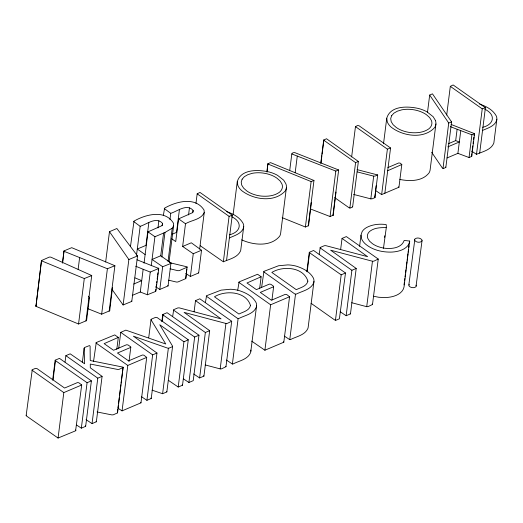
<?xml version="1.0" encoding="UTF-8"?>
<svg xmlns="http://www.w3.org/2000/svg" width="523" height="523" viewBox="0 0 523 523"><rect width="100%" height="100%" fill="white"/><g stroke="black" fill="none" stroke-linecap="round" stroke-linejoin="round"><path stroke-width="0.78" d="M88.439 296.162L89.446 297.868L86.576 320.592L78.548 323.999L35.956 306.334L41.487 260.552L49.306 257.087L50.724 257.107L91.728 275.549L85.988 320.998M35.956 306.334L41.487 260.552M26.15 415.537L32.263 369.722L35.459 368.362L36.911 368.532L64.584 388.046L77.417 382.601L78.868 382.764L81.706 384.993L75.593 430.808L58.066 438.045L26.457 415.981L26.15 415.537L26.523 415.17M62.498 262.853L64.015 250.896L71.716 247.673L114.903 265.71L109.163 311.159M62.564 263.056L64.015 250.896M52.653 380.136L55.17 360.203L59.478 358.373L91.394 380.881L85.654 426.33L81.34 428.16L76.685 425.107M53.058 379.783L55.477 360.648L55.17 360.203M65.061 362.04L65.865 355.66L70.18 353.829L84.589 363.766L84.157 348.102L84.706 347.455L89.433 345.579L90.1 346.102L90.237 360.53L123.114 367.153L117.531 412.889L113.275 414.811L111.942 414.909L97.069 411.974M78.136 269.358L79.62 257.604M58.066 438.045L63.806 392.596L81.706 384.993M78.548 323.999L84.295 278.55L91.728 275.549M82.346 362.459L84.157 348.102M81.34 428.16L87.086 382.712L91.394 380.881M105.659 261.99L109.484 231.689L116.884 228.499L137.536 255.943L131.789 301.392L123.114 304.974L112.033 289.435M93.565 361.256L96.258 342.552L114.753 334.91L118.303 337.413L116.792 349.371M87.419 308.531L101.652 314.186L107.392 268.744L114.903 265.71M86.073 419.636L92.041 423.617L97.781 378.168L102.09 376.338L90.302 367.8L90.283 364.054L117.688 369.46L119.015 369.362L123.271 367.44M101.652 314.186L109.706 310.773L112.504 287.611M92.041 423.617L96.35 421.786L102.09 376.338M123.114 304.974L128.861 259.526L109.484 231.689M130.515 246.209L134.012 221.124C145.557 214.437 165.176 209.2 173.564 223.347L173.61 225.831L169.079 261.709M118.734 348.311L120.748 332.36L125.827 330.131L165.758 343.997L151.049 319.808L151.5 319.095L155.606 317.35L157.063 317.52L188.267 339.754L182.52 385.203L178.212 387.033L168.373 380.326M136.503 255.316L140.164 226.322C146.682 224.334 156.253 216.287 162.503 223.321L162.522 224.674L161.476 225.884L148.009 231.852L144.047 263.2M117.773 409.411L117.531 412.889M117.976 407.822L118.276 405.43M118.479 403.834L119.283 397.454M119.486 395.859L120.395 388.681M120.597 387.092L120.898 384.699M121.101 383.104L121.401 380.711M121.604 379.116L123.01 367.95M118.061 408.286L122.055 410.875L127.795 365.427L146.715 357.399L143.871 355.163L142.419 354.999L128.573 360.877L117.459 353.038L130.443 347.527L130.815 347.161L130.515 346.716L127.978 344.925L126.527 344.762L113.543 350.273L104.136 343.637L118.303 337.413M129.004 361.511L130.815 347.161M148.839 222.641L145.969 245.365L137.294 249.046L145.133 254.577M132.26 295.41L140.282 292.004L143.152 269.28L135.673 266.2M140.282 292.004L147.388 294.769L150.258 272.045L158.763 268.449L136.993 259.774M151.258 265.723L154.926 236.729L164.967 232.467L172.224 228.191L173.61 225.831M157.966 227.936L158.874 220.758M163.313 215.679L164.595 208.134C176.146 201.492 195.327 196.295 204.029 210.05L204.271 212.403L199.636 249.079M162.195 225.714L162.503 223.321M148.715 337.766L151.029 319.429M122.055 410.875L140.975 402.841L146.715 357.399M155.88 289.265L155.527 291.474L147.388 294.769M156.076 287.702L156.469 284.564M156.671 282.995L156.867 281.433M157.162 279.079L157.462 276.732M157.658 275.163L157.959 272.81M158.253 270.463L158.547 268.109M155.893 291.174L158.763 268.449M170.642 262.768L170.943 263.213L170.57 263.579L162.679 266.723L152.056 259.454L160.724 255.773L163.594 233.049M161.862 257.041L164.967 232.467M155.795 286.846L159.809 289.448L162.679 266.723M141.609 396.8L146.917 400.317L152.657 354.869L156.972 353.038L133.424 336.204L167.654 348.141L169.021 348.135L172.165 346.795L172.525 346.076L159.77 324.757L183.24 341.316L184.697 341.48L188.267 339.754M169.955 219.608L170.753 213.338C177.264 211.351 186.842 203.303 193.085 210.338L193.111 211.691L192.059 212.894L178.591 218.869L175.721 241.593L171.799 238.828M168.02 261.48L172.224 228.191M146.917 400.317L151.232 398.487L156.972 353.038M161.842 321.704L162.745 314.532L167.059 312.702L198.969 335.21L193.229 380.659L188.921 382.49L183.606 378.972M162.248 321.351L163.052 314.977L162.745 314.532M159.809 289.448L168.073 285.937L170.943 263.213M179.422 209.658L176.552 232.382L172.217 234.219M152.023 390.138L162.607 393.721L168.354 348.272M172.662 316.408L173.721 309.662L177.827 307.923L179.199 307.857L221.085 318.886L195.51 300.62L199.819 298.79L231.709 321.253L225.969 366.701L221.562 368.839L220.183 368.898L205.186 364.936M182.638 246.47L191.307 242.79L201.532 250.229L193.262 253.733L182.638 246.47L185.508 223.746C191.49 220.059 201.263 219.712 204.271 212.403M188.555 214.946L189.457 207.775M162.607 393.721L166.844 391.923L172.583 346.474M192.784 212.73L193.085 210.338M186.796 269.123L185.789 278.504L185.404 278.785L177.846 281.995L176.473 282.06L168.628 280.178M185.789 278.504L187.084 266.854L169.465 262.638M195.968 203.401L197.178 193.837L199.982 192.431L232.264 215.201L226.524 260.65M185.717 273.392L190.392 276.458L193.262 253.733M178.212 387.033L183.952 341.584M190.392 276.458L198.662 272.947L201.532 250.229M194.098 311.786L195.51 300.62M188.921 382.49L194.661 337.041L198.969 335.21M205.402 302.457L206.585 295.711L221.111 290.134L230.434 289.252A20.423 11.362 7.2 0 1 239.397 290.664C245.856 292.795 252.557 296.155 255.956 302.34A20.423 11.362 7.2 0 1 256.218 307.439C253.191 314.179 244.725 315.395 238.867 318.481L237.409 318.311L206.212 296.077M193.647 373.965L199.616 377.946L205.356 332.497L209.671 330.667L184.096 312.394L225.929 323.449L227.302 323.391L231.709 321.253M199.616 377.946L203.931 376.115L209.671 330.667M200.283 245.751L223.347 261.794L229.087 216.345L232.264 215.201M233.14 214.371L237.265 181.684C240.946 168.759 258.813 169.583 269.162 172.002A24.078 13.395 7.2 0 1 277.576 175.355L283.701 180.193L285.878 183.789A24.581 13.676 7.2 0 1 285.349 190.843C274.503 202.924 253.505 199.819 241.665 190.601A24.078 13.395 7.2 0 1 237.815 185.305L237.265 181.684M220.183 368.898L225.929 323.449M243.705 226.714L240.835 249.438A20.09 11.179 7.2 0 1 240.475 251.099C237.442 257.617 229.257 259.179 223.347 261.794M237.717 290.245L239.096 281.904L257.591 274.261L261.14 276.765L259.63 288.729M226.413 360.053L232.382 364.034L238.122 318.585M266.867 171.727L267.874 163.751L270.548 162.627L313.97 180.474L308.23 225.923M267.083 172.06L267.874 163.751M250.844 351.221L256.584 305.772M261.572 287.663L263.965 271.345L278.491 265.769L287.813 264.893A20.423 11.362 7.2 0 1 296.776 266.299C303.235 268.436 309.936 271.79 313.336 277.975A20.423 11.362 7.2 0 1 313.597 283.08C310.57 289.82 302.104 291.036 296.247 294.116L294.789 293.952L263.592 271.718M251.694 341.146L264.899 350.227L270.639 304.778L289.559 296.75L286.715 294.514L285.264 294.351L271.417 300.228L260.304 292.39L273.287 286.879L273.66 286.512L273.352 286.068L270.816 284.277L269.365 284.113L256.381 289.624L246.974 282.989L261.14 276.765M271.947 300.065L273.66 286.512M286.441 187.417L280.701 232.866A24.581 13.676 7.2 0 1 279.609 236.285C270.548 247.065 253.282 245.169 241.672 239.848M289.729 170.387L291.808 153.932C292.011 152.866 293.985 152.343 295.018 152.709L338.656 169.982L332.916 215.43M295.194 172.531L297.273 156.076M264.899 350.227L283.812 342.199L289.559 296.75M284.447 336.152L289.762 339.669L295.502 294.227M282.178 217.666L305.386 227.008L311.126 181.566L313.97 180.474M305.386 227.008L308.57 225.661L311.355 202.506M306.864 271.45L309.283 252.315L313.591 250.484L345.5 272.993L339.388 318.808L336.191 320.168L334.74 319.998L311.074 303.307M320.769 163.294L323.691 140.171L326.483 138.726L358.373 161.45L352.633 206.899L350.587 207.977L349.135 207.814L334.668 197.609M307.164 271.895L309.583 252.759L309.283 252.315M320.972 162.947L321.88 155.769M322.083 154.174L322.384 151.781M322.586 150.193L323.894 139.824M313.963 281.407L308.224 326.855A20.423 11.362 7.2 0 1 307.857 328.529C304.831 335.269 296.364 336.485 290.5 339.564L289.762 339.669M319.193 254.198L320.253 247.451L324.358 245.705L325.731 245.64L367.617 256.675L342.042 238.41L346.35 236.579L378.247 259.042L372.5 304.491L368.094 306.622L366.715 306.687L351.718 302.719M310.433 208.952L330.072 216.529L335.812 171.08L338.656 169.982M330.072 216.529L333.216 215.195L336.001 192.039M351.639 156.926L355.47 126.625L357.516 125.546L358.968 125.716L390.563 147.996L384.817 193.445M340.63 249.569L342.042 238.41M335.452 320.272L341.192 274.823L345.5 272.993M349.841 208.082L355.588 162.633L358.373 161.45M340.179 311.747L346.148 315.729L351.894 270.28L356.202 268.449L330.628 250.184L372.461 261.239L373.834 261.173L378.247 259.042M346.148 315.729L350.462 313.898L356.202 268.449M359.589 246.353L361.001 235.187L362.06 231.781A23.378 13.003 7.2 0 1 366.63 227.498C372.566 224.321 379.665 223.667 386.236 224.596L386.353 227.25L383.457 248.36M370.82 198.864L373.69 176.14L375.063 176.081L377.698 174.957L374.828 197.681L372.193 198.805L370.82 198.864L353.626 194.432M374.828 197.681L376.181 185.573M383.522 143.733L386.745 118.218C390.42 105.293 408.293 106.117 418.635 108.536A24.078 13.395 7.2 0 1 427.056 111.889L433.181 116.727L435.358 120.323M366.715 306.687L372.461 261.239M375.671 190.601L381.64 194.582L387.386 149.133L390.563 147.996M384.621 237.35L384.823 235.755M381.64 194.582L398.938 187.241L401.808 164.516L400.167 163.13L398.716 162.967L387.863 167.569M404.031 284.904L404.331 282.512M404.534 280.916L404.835 278.524M405.037 276.929L405.338 274.542M405.541 272.947L405.946 269.757M406.142 268.162L406.449 265.769M406.646 264.174L406.953 261.781M407.156 260.186L407.456 257.793M407.659 256.198L407.96 253.805M408.162 252.217L408.463 249.824M408.764 247.431L408.966 245.836M409.267 243.443L409.568 241.051L404.201 240.417C401.572 247.974 392.021 249.033 385.124 248.281A18.691 10.401 7.2 0 1 372.435 243.685L369.539 241.149L367.846 238.468A17.743 9.872 7.2 0 1 370.075 231.081C374.69 227.695 380.594 227.538 386.072 227.629M409.568 241.051L404.031 286.983C403.05 291.926 398.382 294.867 393.865 296.201A23.378 13.003 7.2 0 1 385.144 297.561L378.855 297.28L373.409 296.221M427.461 112.608L429.677 95.068L432.462 93.833L451.578 121.931L445.838 167.38L443.805 168.399L442.412 168.105L431.632 152.213M408.803 285.14L414.909 238.933C416.923 237.383 420.178 237.808 421.819 239.717L422.048 240.547L415.981 286.761C413.955 288.317 410.647 287.892 408.993 285.963L409.169 284.381M435.921 123.958L430.181 169.4A24.581 13.676 7.2 0 1 429.089 172.825C422.46 181.52 409.607 181.429 399.84 179.441M446.694 115.06L450.316 86.354L453.127 84.955L485.409 107.725L479.669 153.174M442.994 168.484L448.734 123.036L429.677 95.068M448.407 143.707L455.683 140.615L457.122 129.253L450.355 126.651M447.047 157.953L457.893 153.35L460.763 130.626L457.122 129.253M457.893 153.35L469.039 157.528L471.909 134.803L474.583 133.679L451.159 124.481M471.798 153.716L471.713 156.403L469.039 157.528M471.994 152.147L472.289 149.8M472.491 148.231L472.785 145.878M473.08 143.531L473.38 141.177M473.577 139.608L473.877 137.261M474.073 135.692L474.368 133.345M471.713 156.403L474.583 133.679M471.838 151.258L476.492 154.311L482.232 108.862L485.409 107.725M496.85 119.231L493.98 141.955A20.09 11.179 7.2 0 1 493.62 143.616C490.587 150.14 482.402 151.703 476.492 154.311M409.771 241.541C408.79 246.477 404.122 249.419 399.605 250.752A23.378 13.003 7.2 0 1 390.884 252.112C381.914 252.21 372.5 249.994 365.531 244.091A24.653 13.716 7.2 0 1 361.609 238.802L361.001 235.187M422.048 240.547L421.721 241.312C419.694 242.868 416.386 242.443 414.739 240.521L414.543 239.697M376.266 186.319L376.468 185.979M401.808 164.516L387.687 170.72M89.446 297.868L88.858 298.273M35.747 305.994L36.113 305.7M137.536 255.943L128.861 259.526M451.578 121.931L448.734 123.036M311.1 203.199L311.44 202.937M112.576 288.049L112.033 288.435M187.227 267.142L179.278 270.633L177.905 270.698L170.067 268.815M229.545 234.788C241.201 231.944 242.803 221.896 231.656 216.705M482.683 127.311C494.346 124.467 495.948 114.419 484.795 109.229M229.394 237.926C234.402 235.605 240.959 233.951 243.345 228.374A20.09 11.179 7.2 0 0 243.058 223.295C239.593 217.117 232.892 213.724 226.407 211.554M482.539 130.449C487.547 128.128 494.104 126.474 496.49 120.891A20.09 11.179 7.2 0 0 496.203 115.812C492.738 109.634 486.037 106.241 479.552 104.07M447.76 146.898L459.331 141.988L455.683 140.615M133.692 284.048L141.713 280.642L134.986 277.876M232.382 364.034L233.121 363.93C238.985 360.844 247.451 359.628 250.478 352.888A20.423 11.362 7.2 0 0 250.837 350.09M84.295 278.55L41.703 260.885M335.812 171.08L291.808 153.932M471.909 134.803L460.763 130.626M150.258 272.045L143.152 269.28M311.126 181.566L268.09 164.091M107.392 268.744L64.048 251.302M377.698 174.957L357.078 169.629M357.274 171.91L373.69 176.14M482.232 108.862L450.316 86.354M387.386 149.133L355.47 126.625M355.588 162.633L323.691 140.171M229.087 216.345L197.178 193.837M351.894 270.28L319.998 247.817M341.192 274.823L309.583 252.759M270.639 304.778L238.723 282.27M205.356 332.497L173.466 310.028M194.661 337.041L163.052 314.977M152.657 354.869L120.748 332.36M127.795 365.427L95.886 342.918M97.781 378.168L65.865 355.66M87.086 382.712L55.477 360.648M63.806 392.596L31.89 370.088M170.753 213.338L164.222 208.507M178.591 218.869L185.508 223.746M140.164 226.322L133.633 221.491M148.009 231.852L154.926 236.729M160.724 255.773L171.544 263.396M374.749 196.936L375.03 197.334M372.219 304.092L372.5 304.491M225.688 366.303L225.969 366.701M398.631 186.796L398.938 187.241M352.332 206.454L352.633 206.899M350.155 313.454L350.462 313.898M283.512 341.754L283.812 342.199M198.354 272.509L198.662 272.947M167.772 285.493L168.073 285.937M203.624 375.671L203.931 376.115M182.22 384.758L182.52 385.203M150.925 398.042L151.232 398.487M140.667 402.403L140.975 402.841M96.049 421.342L96.35 421.786M85.347 425.885L85.654 426.33M75.665 429.998L75.966 430.442M416.079 285.166L416.308 285.996M445.74 166.955L445.838 167.38M131.691 300.967L131.789 301.392M333.131 214.763L333.216 215.195M308.485 225.23L308.57 225.661M109.634 310.335L109.706 310.773M86.504 320.154L86.576 320.592M166.778 391.518L166.844 391.923M386.745 118.218L387.295 121.839A24.078 13.395 7.2 0 0 391.145 127.135C402.985 136.353 423.983 139.458 434.829 127.377A24.581 13.676 7.2 0 0 435.358 120.323M250.504 305.484C249.327 310.74 243.051 311.97 238.9 314.035L214.456 296.796C225.648 289.905 246.163 291.331 250.504 305.484M307.884 281.126C306.707 286.375 300.431 287.611 296.28 289.67L271.836 272.431C283.028 265.54 303.543 266.972 307.884 281.126M242.123 179.206L241.221 182.076L241.718 185.109L243.587 188.123L246.797 190.954A20.75 11.545 7.2 0 0 261.029 196.053C267.292 196.635 274.026 196.073 279.315 192.353A20.489 11.401 7.2 0 0 281.93 183.959L280.086 180.958L276.922 178.16A21.012 11.689 7.2 0 0 262.605 172.995A20.41 11.356 7.2 0 0 252.302 173.303L247.889 174.649L244.365 176.669L242.123 179.206M391.603 115.74L390.701 118.61L391.197 121.643L393.067 124.657L396.271 127.488A20.75 11.545 7.2 0 0 410.509 132.587C416.772 133.169 423.506 132.607 428.788 128.887A20.489 11.401 7.2 0 0 431.41 120.493L429.566 117.492L426.402 114.694A21.012 11.689 7.2 0 0 412.085 109.529A20.41 11.356 7.2 0 0 401.775 109.837L397.369 111.183L393.845 113.203L391.603 115.74"/></g></svg>
